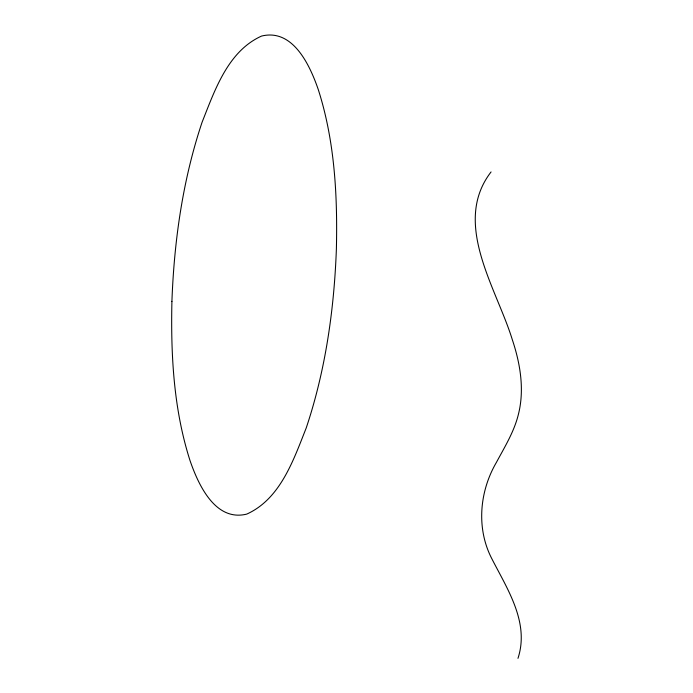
<?xml version="1.0" encoding="UTF-8"?>
<svg xmlns="http://www.w3.org/2000/svg" width="693" height="693" viewBox="0 0 693 693"><rect width="100%" height="100%" fill="white"/><g stroke="black" fill="none" stroke-linecap="round" stroke-linejoin="round"><path stroke-width="1.04" d="M517.974 658.35C529.686 622.626 507.458 589.31 491.891 558.835C476.1 528.464 479.443 491.45 496.431 462.352C504.677 447.002 514.007 431.921 518.277 414.847C524.731 389.89 520.313 363.6 512.274 339.561C496.405 287.933 451.663 223.068 491.06 171.942M171.916 301.386C170.721 354.877 173.605 409.381 190.047 460.654C198.345 484.684 215.254 521.89 246.734 514.111C280.44 498.951 293.52 459.901 306.202 428.023C325.554 370.313 334.165 309.468 336.391 248.787C337.595 195.296 334.702 140.792 318.26 89.518C309.97 65.488 293.052 28.283 261.573 36.062C227.867 51.221 214.795 90.272 202.113 122.15C182.761 179.859 174.142 240.705 171.916 301.386"/></g></svg>
